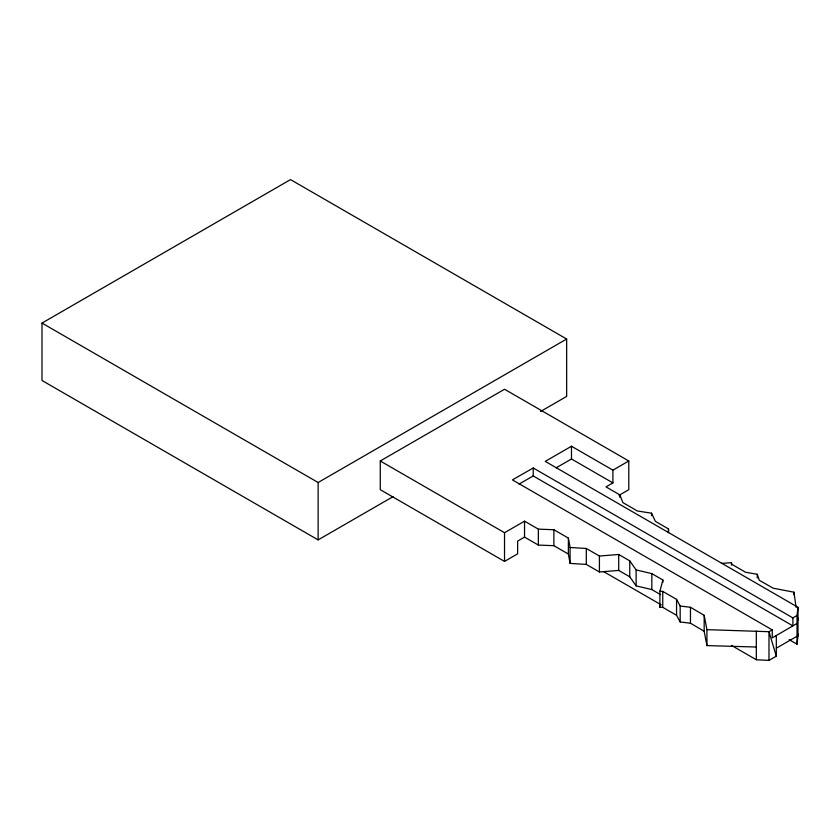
<?xml version="1.0" encoding="UTF-8"?>
<svg xmlns="http://www.w3.org/2000/svg" width="840" height="840" viewBox="0 0 840 840"><rect width="100%" height="100%" fill="white"/><g stroke="black" fill="none" stroke-linecap="round" stroke-linejoin="round"><path stroke-width="1.26" d="M668.462 532.529L668.493 528.927L655.379 521.356L651.557 513.188L637.413 511.004L622.913 502.635L619.804 494.855L605.997 486.885L612.906 482.906L612.906 470.148L571.484 446.24L545.255 461.381L798 607.299L798 635.996L797.024 644.207L789.096 639.629M797.024 644.207L797.024 615.51L798 607.299M756.325 647.021L706.933 645.593L704.172 631.25L690.459 623.227L680.169 621.968L676.557 615.311L662.75 607.331L659.883 607.236L659.883 591.287L662.875 579.999L651.829 573.615L636.122 569.929L629.759 560.857L618.712 554.474L599.424 556.049L586.309 548.478L570.098 547.47L568.375 538.104L553.875 529.736L538.346 529.137L524.538 521.168L504.525 532.718L380.257 460.981L380.257 489.678L504.525 561.414L517.639 553.844L517.639 541.097L524.538 537.106L538.346 545.076L553.875 545.675L568.375 554.043L570.098 563.409L586.309 564.417L599.424 571.988L618.712 570.423L629.759 576.797L636.122 585.879L651.829 589.565L660.66 594.668M659.883 607.236L660.545 604.726M797.024 623.48L772.254 637.875L772.254 629.905L512.421 479.892L533.211 467.975L792.887 617.904L797.024 615.51M393.026 496.661L318.129 539.9L42 380.478L42 323.085L290.514 179.603L566.654 339.024L566.654 396.417L540.55 411.485M42 323.085L318.129 482.507L566.654 339.024M380.257 460.981L504.525 389.245L628.782 460.981L628.782 489.678L619.017 495.317M556.175 467.828L571.484 458.987L612.906 482.906M612.906 470.148L628.782 460.981M776.318 648.197L797.024 636.237M731.42 645.383L756.325 659.768L768.978 660.398L776.318 656.166L776.318 635.439M518.994 484.103L533.211 475.955L792.887 625.874L792.887 617.904M772.254 629.905L768.978 631.701L706.933 629.654L704.172 615.311L690.459 607.278L680.169 606.029L676.557 599.361L662.75 591.392L659.883 591.287M721.434 563.409L731.493 562.695L731.787 564.291L745.595 572.26L757.271 574.298L759.308 580.283L773.21 588.2L793.916 592.19L796.142 607.394M603.466 571.515L661.216 604.852M776.318 656.166L768.978 631.701L768.978 660.398M797.633 617.526L798 620.057M797.633 633.465L798 635.996M793.916 592.19L793.916 594.647M757.271 574.298L757.271 577.973M756.325 631.071L756.325 659.768M731.493 562.695L731.493 565.152M706.933 629.654L706.933 645.593M704.172 615.311L704.172 631.25M690.459 607.278L690.459 623.227M680.169 606.029L680.169 621.968M676.557 599.361L676.557 615.311M668.493 528.927L668.493 532.602M662.875 579.999L662.875 582.446M662.75 591.392L662.75 607.331M651.829 573.615L651.829 589.565M651.557 513.188L651.557 515.644M636.122 569.929L636.122 585.879M629.759 560.857L629.759 576.797M619.804 494.855L619.804 497.312M618.712 554.474L618.712 570.423M599.424 556.049L599.424 571.988M586.309 548.478L586.309 564.417M571.484 446.24L571.484 458.987M570.098 547.47L570.098 563.409M568.375 538.104L568.375 554.043M553.875 529.736L553.875 545.675M538.346 529.137L538.346 545.076M533.211 467.975L533.211 475.955M524.538 521.168L524.538 537.106M504.525 532.718L504.525 561.414M318.129 482.507L318.129 539.9"/></g></svg>
